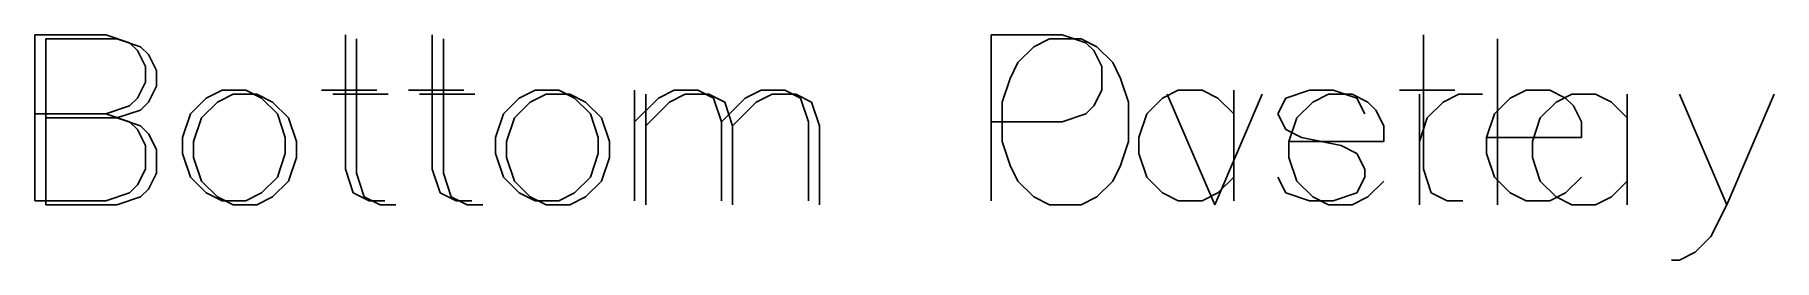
# Model space of a CAD drawing. Extents: x 384 to 449, y 85 to 220.
# Drawn here: x 383.57 to 420.25, y 84.83 to 89.58 of the extents above.
import ezdxf

# ---------------------------------------------------------------- set-up
doc = ezdxf.new("R2010")
doc.units = 0
doc.layers.add('BOTTOMOVERLAY', color=54, linetype='CONTINUOUS')
doc.layers.add('BOTTOMPASTE', color=16, linetype='CONTINUOUS')

msp = doc.modelspace()

# ---------------------------------------------------------------- linework, layer by layer
at = {"layer": 'BOTTOMOVERLAY'}
for p, q in [((383.808, 89.492), (383.808, 85.993)), ((383.808, 89.492), (385.308, 89.492)), ((385.308, 89.492), (385.807, 89.325)), ((390.356, 89.492), (390.356, 86.659)), ((392.189, 89.492), (392.189, 86.659)), ((404.97, 89.492), (404.637, 89.325)), ((405.637, 89.492), (404.97, 89.492)), ((405.97, 89.325), (405.637, 89.492)), ((414.418, 89.492), (414.418, 85.993)), ((385.807, 89.325), (385.974, 89.159)), ((385.974, 89.159), (386.141, 88.826)), ((404.637, 89.325), (404.303, 88.992)), ((406.303, 88.992), (405.97, 89.325)), ((386.141, 88.826), (386.141, 88.492)), ((404.303, 88.992), (404.137, 88.659)), ((406.47, 88.659), (406.303, 88.992)), ((386.141, 88.492), (385.974, 88.159)), ((404.137, 88.659), (403.97, 88.159)), ((406.636, 88.159), (406.47, 88.659)), ((385.974, 88.159), (385.807, 87.992)), ((387.424, 88.159), (387.09, 87.826)), ((387.757, 88.326), (387.424, 88.159)), ((388.257, 88.326), (387.757, 88.326)), ((388.59, 88.159), (388.257, 88.326)), ((388.923, 87.826), (388.59, 88.159)), ((389.857, 88.326), (391.023, 88.326)), ((391.689, 88.326), (392.856, 88.326)), ((394.022, 88.159), (393.689, 87.826)), ((394.356, 88.326), (394.022, 88.159)), ((394.855, 88.326), (394.356, 88.326)), ((395.189, 88.159), (394.855, 88.326)), ((395.522, 87.826), (395.189, 88.159)), ((396.455, 88.326), (396.455, 85.993)), ((396.455, 87.659), (396.955, 88.159)), ((396.955, 88.159), (397.288, 88.326)), ((397.288, 88.326), (397.788, 88.326)), ((397.788, 88.326), (398.121, 88.159)), ((398.121, 88.159), (398.288, 87.659)), ((398.288, 87.659), (398.788, 88.159)), ((398.788, 88.159), (399.121, 88.326)), ((399.121, 88.326), (399.621, 88.326)), ((399.621, 88.326), (399.954, 88.159)), ((399.954, 88.159), (400.121, 87.659)), ((403.97, 88.159), (403.97, 87.326)), ((406.636, 87.326), (406.636, 88.159)), ((407.453, 88.326), (408.453, 85.993)), ((409.452, 88.326), (408.453, 85.993)), ((410.519, 88.159), (410.186, 87.826)), ((410.852, 88.326), (410.519, 88.159)), ((411.352, 88.326), (410.852, 88.326)), ((411.685, 88.159), (411.352, 88.326)), ((411.852, 87.992), (411.685, 88.159)), ((412.768, 88.326), (412.768, 85.993)), ((412.935, 87.826), (413.268, 88.159)), ((413.268, 88.159), (413.601, 88.326)), ((413.601, 88.326), (414.101, 88.326)), ((415.651, 88.159), (415.318, 87.826)), ((415.984, 88.326), (415.651, 88.159)), ((416.484, 88.326), (415.984, 88.326)), ((416.817, 88.159), (416.484, 88.326)), ((417.151, 87.826), (416.817, 88.159)), ((417.151, 88.326), (417.151, 85.993)), ((418.25, 88.326), (419.25, 85.993)), ((420.25, 88.326), (419.25, 85.993)), ((383.808, 87.826), (385.308, 87.826)), ((385.807, 87.992), (385.308, 87.826)), ((385.308, 87.826), (385.807, 87.659)), ((385.807, 87.659), (385.974, 87.493)), ((387.09, 87.826), (386.924, 87.326)), ((389.09, 87.326), (388.923, 87.826)), ((393.689, 87.826), (393.522, 87.326)), ((395.689, 87.326), (395.522, 87.826)), ((398.288, 87.659), (398.288, 85.993)), ((400.121, 87.659), (400.121, 85.993)), ((410.186, 87.826), (410.019, 87.326)), ((412.018, 87.659), (411.852, 87.992)), ((412.018, 87.326), (412.018, 87.659)), ((412.768, 87.326), (412.935, 87.826)), ((415.318, 87.826), (415.151, 87.326)), ((385.974, 87.493), (386.141, 87.159)), ((386.924, 87.326), (386.924, 86.993)), ((389.09, 86.993), (389.09, 87.326)), ((393.522, 87.326), (393.522, 86.993)), ((395.689, 86.993), (395.689, 87.326)), ((403.97, 87.326), (404.137, 86.826)), ((406.47, 86.826), (406.636, 87.326)), ((410.019, 87.326), (412.018, 87.326)), ((410.019, 87.326), (410.019, 86.993)), ((415.151, 87.326), (415.151, 86.993)), ((386.141, 87.159), (386.141, 86.659)), ((386.924, 86.993), (387.09, 86.493)), ((388.923, 86.493), (389.09, 86.993)), ((393.522, 86.993), (393.689, 86.493)), ((395.522, 86.493), (395.689, 86.993)), ((410.019, 86.993), (410.186, 86.493)), ((415.151, 86.993), (415.318, 86.493)), ((386.141, 86.659), (385.974, 86.326)), ((390.356, 86.659), (390.523, 86.159)), ((392.189, 86.659), (392.356, 86.159)), ((404.137, 86.826), (404.303, 86.493)), ((406.303, 86.493), (406.47, 86.826)), ((385.974, 86.326), (385.807, 86.159)), ((387.09, 86.493), (387.424, 86.159)), ((388.59, 86.159), (388.923, 86.493)), ((393.689, 86.493), (394.022, 86.159)), ((395.189, 86.159), (395.522, 86.493)), ((404.303, 86.493), (404.637, 86.159)), ((405.97, 86.159), (406.303, 86.493)), ((410.186, 86.493), (410.519, 86.159)), ((411.685, 86.159), (412.018, 86.493)), ((415.318, 86.493), (415.651, 86.159)), ((416.817, 86.159), (417.151, 86.493)), ((385.308, 85.993), (383.808, 85.993)), ((385.807, 86.159), (385.308, 85.993)), ((387.424, 86.159), (387.757, 85.993)), ((387.757, 85.993), (388.257, 85.993)), ((388.257, 85.993), (388.59, 86.159)), ((390.523, 86.159), (390.856, 85.993)), ((390.856, 85.993), (391.19, 85.993)), ((392.356, 86.159), (392.689, 85.993)), ((392.689, 85.993), (393.023, 85.993)), ((394.022, 86.159), (394.356, 85.993)), ((394.356, 85.993), (394.855, 85.993)), ((394.855, 85.993), (395.189, 86.159)), ((404.637, 86.159), (404.97, 85.993)), ((404.97, 85.993), (405.637, 85.993)), ((405.637, 85.993), (405.97, 86.159)), ((410.519, 86.159), (410.852, 85.993)), ((410.852, 85.993), (411.352, 85.993)), ((411.352, 85.993), (411.685, 86.159)), ((415.651, 86.159), (415.984, 85.993)), ((415.984, 85.993), (416.484, 85.993)), ((416.484, 85.993), (416.817, 86.159)), ((419.25, 85.993), (418.917, 85.326)), ((418.917, 85.326), (418.584, 84.993)), ((418.25, 84.826), (418.084, 84.826)), ((418.584, 84.993), (418.25, 84.826))]:
    msp.add_line(p, q, dxfattribs=at)
at = {"layer": 'BOTTOMPASTE'}
for p, q in [((383.575, 89.578), (383.575, 86.078)), ((383.575, 89.578), (385.074, 89.578)), ((385.074, 89.578), (385.574, 89.411)), ((390.123, 89.578), (390.123, 86.745)), ((391.956, 89.578), (391.956, 86.745)), ((405.237, 89.578), (403.737, 89.578)), ((403.737, 89.578), (403.737, 86.078)), ((405.737, 89.411), (405.237, 89.578)), ((412.852, 89.578), (412.852, 86.745)), ((385.574, 89.411), (385.741, 89.244)), ((385.741, 89.244), (385.907, 88.911)), ((405.903, 89.244), (405.737, 89.411)), ((406.07, 88.911), (405.903, 89.244)), ((385.907, 88.911), (385.907, 88.578)), ((406.07, 88.411), (406.07, 88.911)), ((385.907, 88.578), (385.741, 88.245)), ((387.524, 88.411), (387.191, 88.245)), ((388.024, 88.411), (387.524, 88.411)), ((388.357, 88.245), (388.024, 88.411)), ((389.623, 88.411), (390.79, 88.411)), ((391.456, 88.411), (392.623, 88.411)), ((394.122, 88.411), (393.789, 88.245)), ((394.622, 88.411), (394.122, 88.411)), ((394.956, 88.245), (394.622, 88.411)), ((396.222, 88.411), (396.222, 86.078)), ((396.722, 88.245), (397.055, 88.411)), ((397.055, 88.411), (397.555, 88.411)), ((397.555, 88.411), (397.888, 88.245)), ((398.555, 88.245), (398.888, 88.411)), ((398.888, 88.411), (399.388, 88.411)), ((399.388, 88.411), (399.721, 88.245)), ((405.903, 88.078), (406.07, 88.411)), ((407.686, 88.411), (407.353, 88.245)), ((408.186, 88.411), (407.686, 88.411)), ((408.519, 88.245), (408.186, 88.411)), ((408.853, 88.411), (408.853, 86.078)), ((410.452, 88.411), (409.952, 88.245)), ((410.952, 88.411), (410.452, 88.411)), ((411.452, 88.245), (410.952, 88.411)), ((412.352, 88.411), (413.518, 88.411)), ((415.018, 88.411), (414.685, 88.245)), ((415.518, 88.411), (415.018, 88.411)), ((415.851, 88.245), (415.518, 88.411)), ((385.574, 88.078), (385.074, 87.911)), ((385.741, 88.245), (385.574, 88.078)), ((387.191, 88.245), (386.857, 87.911)), ((388.69, 87.911), (388.357, 88.245)), ((393.789, 88.245), (393.456, 87.911)), ((395.289, 87.911), (394.956, 88.245)), ((396.222, 87.745), (396.722, 88.245)), ((397.888, 88.245), (398.055, 87.745)), ((398.055, 87.745), (398.555, 88.245)), ((399.721, 88.245), (399.888, 87.745)), ((405.737, 87.911), (405.903, 88.078)), ((407.353, 88.245), (407.02, 87.911)), ((408.853, 87.911), (408.519, 88.245)), ((409.952, 88.245), (409.786, 87.911)), ((411.619, 87.911), (411.452, 88.245)), ((414.685, 88.245), (414.351, 87.911)), ((416.018, 88.078), (415.851, 88.245)), ((416.184, 87.745), (416.018, 88.078)), ((383.575, 87.911), (385.074, 87.911)), ((385.074, 87.911), (385.574, 87.745)), ((385.574, 87.745), (385.741, 87.578)), ((386.857, 87.911), (386.691, 87.411)), ((388.857, 87.411), (388.69, 87.911)), ((393.456, 87.911), (393.289, 87.411)), ((395.455, 87.411), (395.289, 87.911)), ((398.055, 87.745), (398.055, 86.078)), ((399.888, 87.745), (399.888, 86.078)), ((403.737, 87.745), (405.237, 87.745)), ((405.237, 87.745), (405.737, 87.911)), ((407.02, 87.911), (406.853, 87.411)), ((409.786, 87.911), (409.952, 87.578)), ((414.351, 87.911), (414.185, 87.411)), ((416.184, 87.411), (416.184, 87.745)), ((385.741, 87.578), (385.907, 87.245)), ((386.691, 87.411), (386.691, 87.078)), ((388.857, 87.078), (388.857, 87.411)), ((393.289, 87.411), (393.289, 87.078)), ((395.455, 87.078), (395.455, 87.411)), ((406.853, 87.411), (406.853, 87.078)), ((409.952, 87.578), (410.286, 87.411)), ((410.286, 87.411), (411.119, 87.245)), ((414.185, 87.411), (416.184, 87.411)), ((414.185, 87.411), (414.185, 87.078)), ((385.907, 87.245), (385.907, 86.745)), ((386.691, 87.078), (386.857, 86.578)), ((388.69, 86.578), (388.857, 87.078)), ((393.289, 87.078), (393.456, 86.578)), ((395.289, 86.578), (395.455, 87.078)), ((406.853, 87.078), (407.02, 86.578)), ((411.119, 87.245), (411.452, 87.078)), ((411.452, 87.078), (411.619, 86.745)), ((414.185, 87.078), (414.351, 86.578)), ((385.907, 86.745), (385.741, 86.412)), ((386.857, 86.578), (387.191, 86.245)), ((388.357, 86.245), (388.69, 86.578)), ((390.123, 86.745), (390.29, 86.245)), ((391.956, 86.745), (392.123, 86.245)), ((393.456, 86.578), (393.789, 86.245)), ((394.956, 86.245), (395.289, 86.578)), ((407.02, 86.578), (407.353, 86.245)), ((408.519, 86.245), (408.853, 86.578)), ((409.952, 86.245), (409.786, 86.578)), ((411.619, 86.578), (411.452, 86.245)), ((411.619, 86.745), (411.619, 86.578)), ((412.852, 86.745), (413.018, 86.245)), ((414.351, 86.578), (414.685, 86.245)), ((415.851, 86.245), (416.184, 86.578)), ((385.574, 86.245), (385.074, 86.078)), ((385.741, 86.412), (385.574, 86.245)), ((387.191, 86.245), (387.524, 86.078)), ((388.024, 86.078), (388.357, 86.245)), ((390.29, 86.245), (390.623, 86.078)), ((392.123, 86.245), (392.456, 86.078)), ((393.789, 86.245), (394.122, 86.078)), ((394.622, 86.078), (394.956, 86.245)), ((407.353, 86.245), (407.686, 86.078)), ((408.186, 86.078), (408.519, 86.245)), ((410.452, 86.078), (409.952, 86.245)), ((411.452, 86.245), (410.952, 86.078)), ((413.018, 86.245), (413.352, 86.078)), ((414.685, 86.245), (415.018, 86.078)), ((415.518, 86.078), (415.851, 86.245)), ((385.074, 86.078), (383.575, 86.078)), ((387.524, 86.078), (388.024, 86.078)), ((390.623, 86.078), (390.956, 86.078)), ((392.456, 86.078), (392.789, 86.078)), ((394.122, 86.078), (394.622, 86.078)), ((407.686, 86.078), (408.186, 86.078)), ((410.952, 86.078), (410.452, 86.078)), ((413.352, 86.078), (413.685, 86.078)), ((415.018, 86.078), (415.518, 86.078))]:
    msp.add_line(p, q, dxfattribs=at)

doc.saveas('drawing.dxf')
